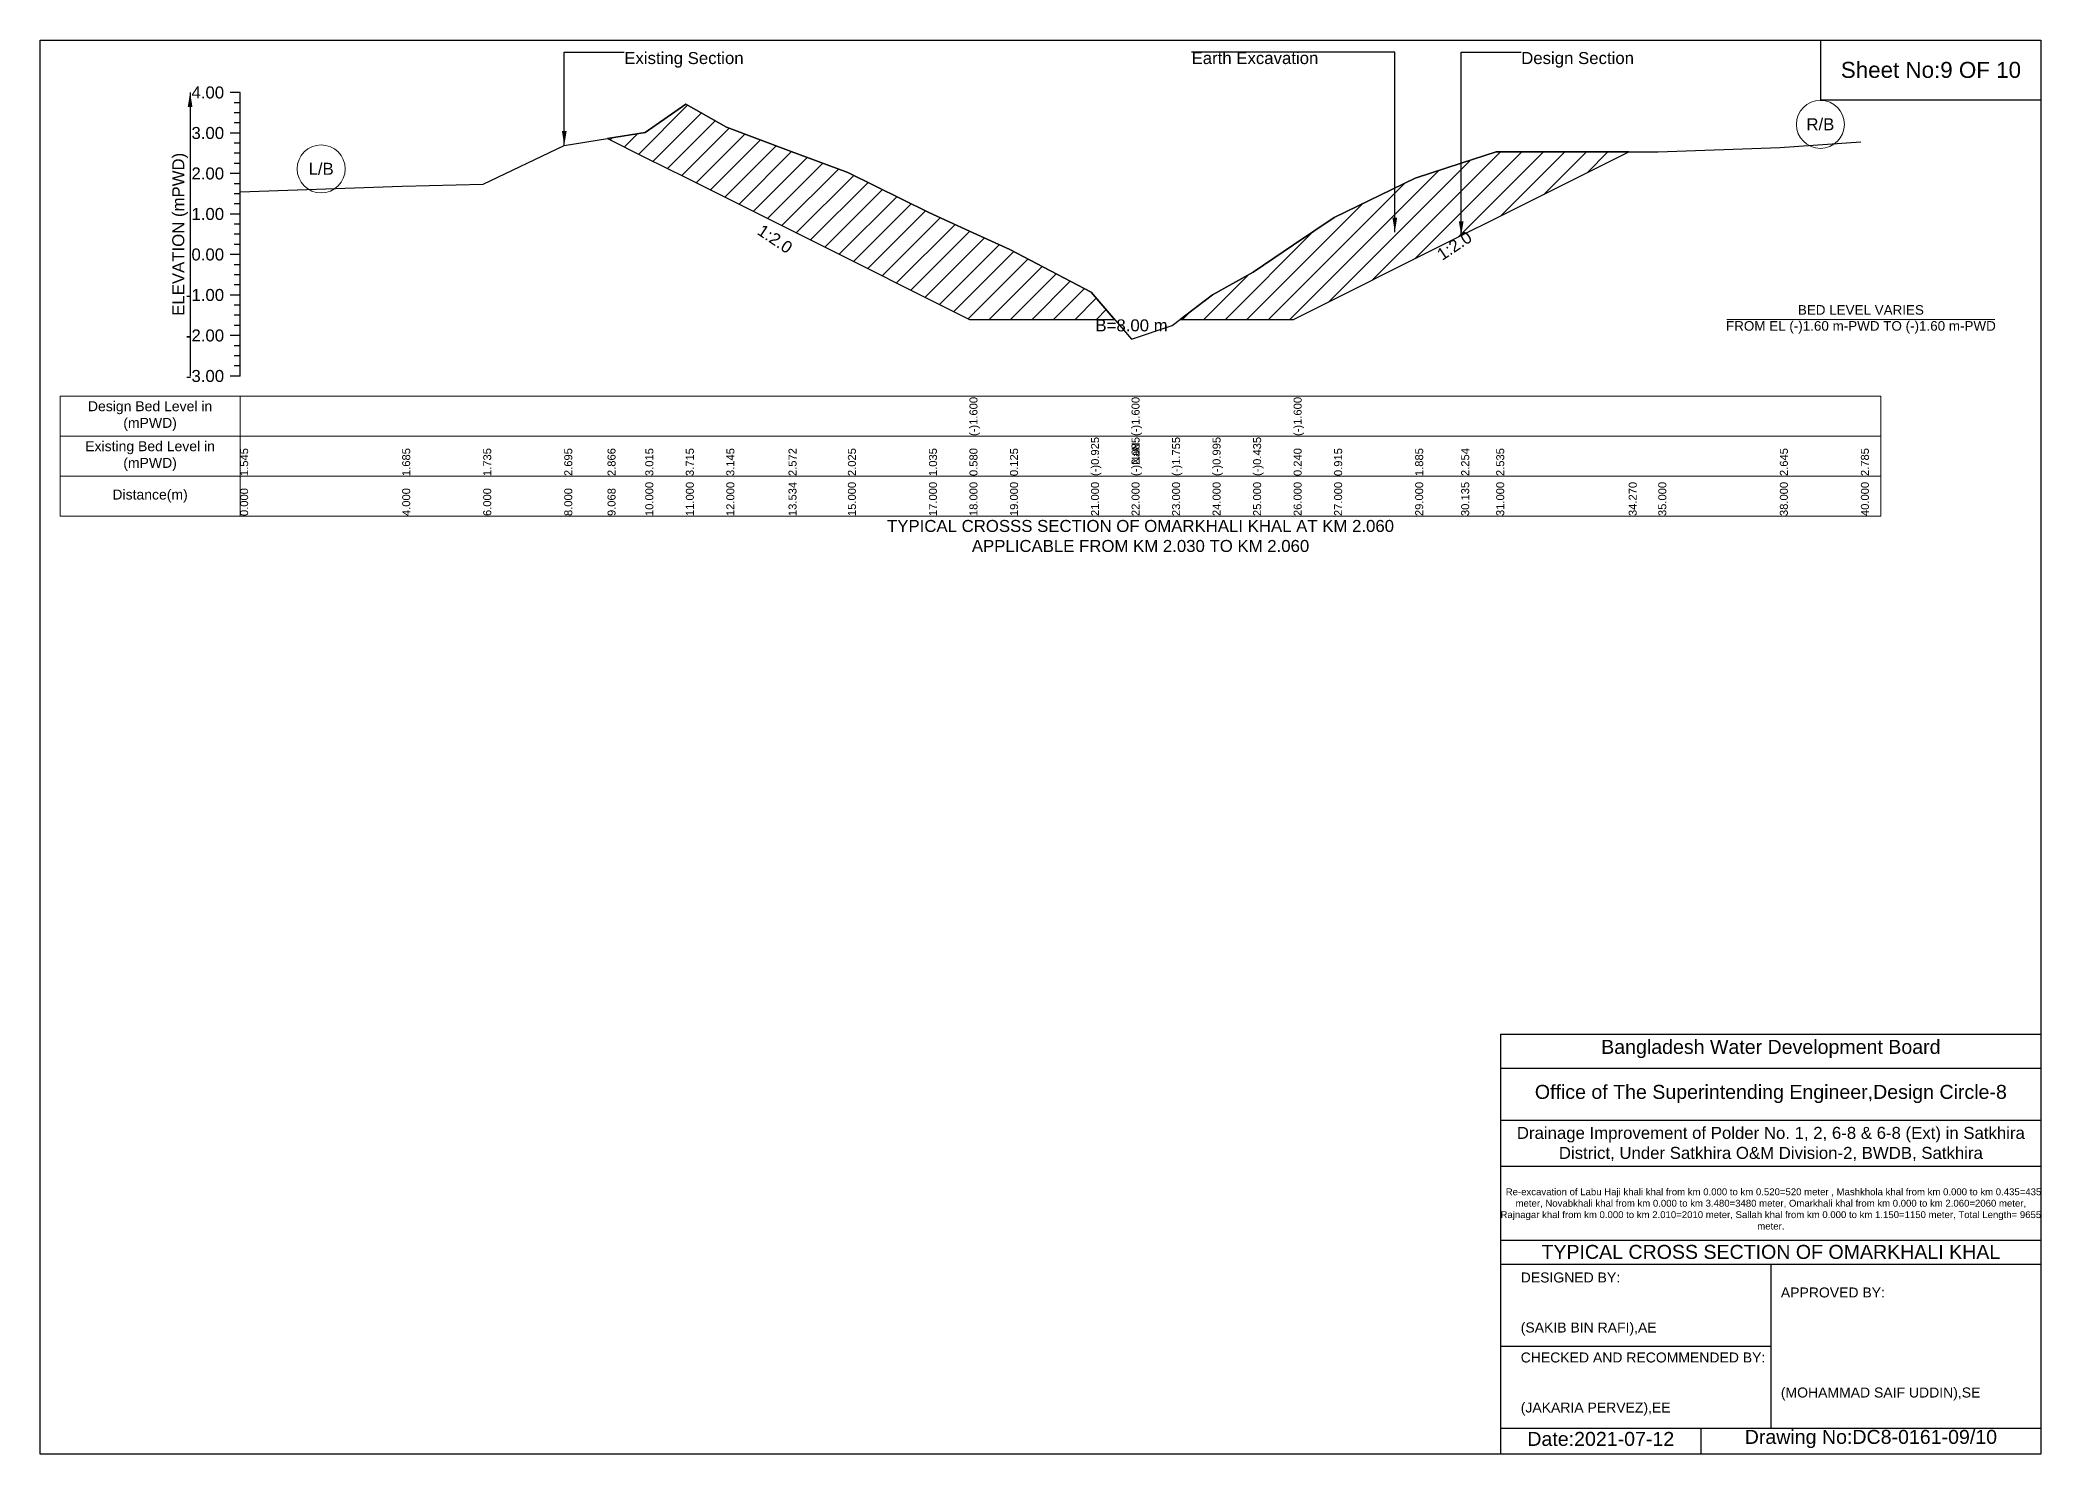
# Model space of a CAD drawing. Header units: inches. Extents: x 91000 to 648000, y -5656 to 141.
# Drawn here: x 450000 to 458000, y -5656 to 0 of the extents above; entities that cross this region are included whole.
import ezdxf

# ---------------------------------------------------------------- set-up
doc = ezdxf.new("R2010")
doc.units = ezdxf.units.IN
doc.header["$LTSCALE"] = 7
doc.header["$MEASUREMENT"] = 0
for name, color, linetype, lineweight in [('Cross section Data Border', 7, 'Continuous', 9), ('Cross Section Labels', 7, 'Continuous', 9), ('Existing_Bed_Level for Xsection', 7, 'Continuous', 25)]:
    doc.layers.add(name, color=color, linetype=linetype, lineweight=lineweight)
doc.styles.get("Standard").update_dxf_attribs({"font": 'arial.ttf'})
doc.dimstyles.get("Standard").update_dxf_attribs({"dimtxt": 0.18, "dimasz": 0.18, "dimexe": 0.18, "dimexo": 0.0625, "dimgap": 0.09, "dimtad": 0, "dimtih": 1, "dimtoh": 1, "dimdec": 4, "dimzin": 0, "dimdsep": 46, "dimtxsty": 'Standard', "dimcen": 0.09, "dimadec": 0, "dimazin": 0, "dimtfac": 1, "dimtdec": 4, "dimtofl": 0, "dimtmove": 0, "dimatfit": 3, "dimfxl": 0, "dimtolj": 1, "dimtzin": 0, "dimarcsym": 0})

msp = doc.modelspace()

# ---------------------------------------------------------------- hatches: boundary and pattern name
at = {"layer": 'Existing_Bed_Level for Xsection'}
h = msp.add_hatch(dxfattribs=at)
h.set_pattern_fill('ANSI31', color=256, scale=486, style=0)
h.paths.add_polyline_path([(452269, -394), (452420, -469.4), (452582, -550.4), (452744, -631.4), (452992.5, -755.7), (453230, -874.4), (453554, -1036.4), (453716, -1117.4), (453878, -1117.4), (454202, -1117.4), (454296.3, -1117.4), (454202, -1008.1), (453878, -838), (453716, -764.3), (453554, -690.6), (453230, -530.2), (452992.5, -441.5), (452744, -348.7), (452582, -256.4), (452420, -369.8)])
h = msp.add_hatch(dxfattribs=at)
h.set_pattern_fill('ANSI31', color=256, scale=486, style=0)
h.paths.add_polyline_path([(454559, -1117.4), (454688, -1117.4), (454850, -1117.4), (455012, -1117.4), (455174, -1036.4), (455498, -874.4), (455681.9, -782.5), (455822, -712.4), (456351.7, -447.6), (455822, -447.6), (455681.9, -493.1), (455498, -552.9), (455174, -710), (455012, -819.3), (454850, -928.7), (454688, -1019.4)])

# ---------------------------------------------------------------- linework, layer by layer
for points in [[(450000, 0), (458000, 0), (458000, -5656), (450000, -5656)], [(457120, 0), (458000, 0), (458000, -240), (457120, -240)]]:
    msp.add_lwpolyline(points, close=True)
for points in [[(455840, -5656), (455840, -3976), (458000, -3976)], [(455840, -4112), (458000, -4112)], [(455840, -4320), (458000, -4320)], [(455840, -4504), (458000, -4504)], [(455840, -4800), (458000, -4800)], [(455840, -4896), (458000, -4896)], [(456920, -4896), (456920, -5552)], [(455840, -5224), (456920, -5224)], [(455840, -5552), (458000, -5552)], [(456640, -5552), (456640, -5656)]]:
    msp.add_lwpolyline(points)
at = {"layer": 'Cross section Data Border'}
msp.add_lwpolyline([(450080, -1424.2), (457360, -1424.2), (457360, -1904.2), (450080, -1904.2)], close=True, dxfattribs=at)
for points in [[(450800, -1424.2), (450800, -1904.2)], [(450080, -1584.2), (457360, -1584.2)], [(450080, -1744.2), (457360, -1744.2)]]:
    msp.add_lwpolyline(points, dxfattribs=at)
at = {"layer": 'Cross Section Labels'}
msp.add_lwpolyline([(456744.2, -1117.4), (457815.8, -1117.4)], dxfattribs=at)
for centre in [(457118, -337.4), (451124, -515.6)]:
    msp.add_circle(centre, 96, dxfattribs=at)
at = {"layer": 'Existing_Bed_Level for Xsection'}
for points in [[(450800, -210.2), (450760, -210.2)], [(450800, -1344.2), (450800, -1182.2), (450800, -1020.2), (450800, -858.2), (450800, -696.2), (450800, -534.2), (450800, -372.2), (450800, -210.2)], [(450800, -250.7), (450776, -250.7)], [(450800, -291.2), (450776, -291.2)], [(450800, -607.9), (451448, -585.3), (451772, -577.2), (452096, -421.6), (452269, -394), (452420, -369.8), (452582, -256.4), (452744, -348.7), (452992.5, -441.5), (453230, -530.2), (453554, -690.6), (453716, -764.3), (453716, -764.3), (453878, -838), (454202, -1008.1), (454364, -1196), (454364, -1196), (454526, -1142.5), (454688, -1019.4), (454850, -928.7), (455012, -819.3), (455012, -819.3), (455174, -710), (455498, -552.9), (455681.9, -493.1), (455822, -447.6), (456351.7, -447.6), (456470, -447.6), (456956, -429.7), (457280, -407.1)], [(450800, -372.2), (450760, -372.2)], [(450800, -331.7), (450776, -331.7)], [(450800, -412.7), (450776, -412.7)], [(450800, -453.2), (450776, -453.2)], [(450800, -534.2), (450760, -534.2)], [(450800, -493.7), (450776, -493.7)], [(450800, -574.7), (450776, -574.7)], [(450800, -615.2), (450776, -615.2)], [(450800, -696.2), (450760, -696.2)], [(450800, -655.7), (450776, -655.7)], [(450800, -736.7), (450776, -736.7)], [(450800, -777.2), (450776, -777.2)], [(450800, -858.2), (450760, -858.2)], [(450800, -817.7), (450776, -817.7)], [(450800, -898.7), (450776, -898.7)], [(450800, -939.2), (450776, -939.2)], [(450800, -1020.2), (450760, -1020.2)], [(450800, -979.7), (450776, -979.7)], [(450800, -1060.7), (450776, -1060.7)], [(450800, -1101.2), (450776, -1101.2)], [(450800, -1182.2), (450760, -1182.2)], [(450800, -1141.7), (450776, -1141.7)], [(450800, -1222.7), (450776, -1222.7)], [(450800, -1263.2), (450776, -1263.2)], [(450800, -1344.2), (450760, -1344.2)], [(450800, -1303.7), (450776, -1303.7)]]:
    msp.add_lwpolyline(points, dxfattribs=at)
for points in [[(452269, -394), (452269, -394), (452420, -469.4), (452582, -550.4), (452744, -631.4), (452992.5, -755.7), (453230, -874.4), (453554, -1036.4), (453716, -1117.4), (453716, -1117.4), (453878, -1117.4), (454202, -1117.4), (454296.3, -1117.4), (454202, -1008.1), (453878, -838), (453716, -764.3), (453716, -764.3), (453554, -690.6), (453230, -530.2), (452992.5, -441.5), (452744, -348.7), (452582, -256.4), (452420, -369.8), (452269, -394)], [(454559, -1117.4), (454688, -1117.4), (454850, -1117.4), (455012, -1117.4), (455012, -1117.4), (455174, -1036.4), (455498, -874.4), (455681.9, -782.5), (455822, -712.4), (456351.7, -447.6), (455822, -447.6), (455681.9, -493.1), (455498, -552.9), (455174, -710), (455012, -819.3), (455012, -819.3), (454850, -928.7), (454688, -1019.4)]]:
    msp.add_lwpolyline(points, close=True, dxfattribs=at)

# ---------------------------------------------------------------- texts
at = {"attachment_point": 5}
for s, insert, char_height in [('Sheet No:9 OF 10', (457560, -120), 64), ('Bangladesh Water Development Board', (456920, -4036), 56), ('Office of The Superintending Engineer,Design Circle-8', (456920, -4216), 56)]:
    msp.add_mtext(s, dxfattribs=dict(at, insert=insert, char_height=char_height))
for s, insert, char_height, width, attachment_point in [('Drainage Improvement of Polder No. 1, 2, 6-8 & 6-8 (Ext) in Satkhira District, Under Satkhira O&M Division-2, BWDB, Satkhira', (456920, -4416), 48, 2240, 5), ('  Re-excavation of Labu Haji khali khal from km 0.000 to km 0.520=520 meter , Mashkhola khal from km 0.000 to km 0.435=435 meter, Novabkhali khal from km 0.000 to km 3.480=3480 meter, Omarkhali khal from km 0.000 to km 2.060=2060 meter, Rajnagar khal from km 0.000 to km 2.010=2010 meter, Sallah khal from km 0.000 to km 1.150=1150 meter, Total Length= 9655 meter. ', (456920, -4676), 27.4148, 2160, 5), ('TYPICAL CROSS SECTION OF OMARKHALI KHAL', (456920, -4848), 56, 2240, 5), ('DESIGNED BY:\\P\\P\\P(SAKIB BIN RAFI),AE', (455920, -5056), 40, 1120, 4), ('APPROVED BY:\\P\\P\\P\\P\\P\\P(MOHAMMAD SAIF UDDIN),SE', (456960, -5216), 40, 1120, 4), ('CHECKED AND RECOMMENDED BY:\\P\\P\\P(JAKARIA PERVEZ),EE', (455920, -5376), 40, 1120, 4), ('Date:2021-07-12', (456240, -5596), 56, 1120, 5), ('Drawing No:DC8-0161-09/10', (457320, -5596), 56, 1760, 5)]:
    msp.add_mtext(s, dxfattribs=dict(insert=insert, char_height=char_height, width=width, attachment_point=attachment_point))
at = {"layer": 'Cross section Data Border', "char_height": 40, "width": 640, "attachment_point": 5}
for s, insert in [('Design Bed Level in (mPWD)', (450440, -1504.2)), ('Existing Bed Level in (mPWD)', (450440, -1664.2)), ('Distance(m)', (450440, -1824.2))]:
    msp.add_mtext(s, dxfattribs=dict(at, insert=insert))
at = {"layer": 'Cross Section Labels'}
for s, insert, char_height, attachment_point in [('Existing Section', (452336, -48.2), 48, 1), ('Earth Excavation', (454604, -48.2), 48, 1), ('Design Section', (455921.9, -48.2), 48, 1), ('R/B', (457118, -337.4), 48, 5), ('L/B', (451124, -515.6), 48, 5), ('B=8.00 m', (454364, -1117.4), 48, 2), ('BED LEVEL VARIES \\PFROM EL (-)1.60 m-PWD TO (-)1.60 m-PWD', (457280, -1117.4), 38.4, 5), ('TYPICAL CROSSS SECTION OF OMARKHALI KHAL AT KM 2.060\\PAPPLICABLE FROM KM 2.030 TO KM 2.060', (454400, -1984.2), 48, 5)]:
    msp.add_mtext(s, dxfattribs=dict(at, insert=insert, char_height=char_height, attachment_point=attachment_point))
at = {"layer": 'Cross Section Labels', "char_height": 48, "attachment_point": 2}
for insert, rotation in [((452952, -775.9), 326.30993), ((455641.4, -802.7), 33.69007)]:
    msp.add_mtext('1:2.0', dxfattribs=dict(at, insert=insert, rotation=rotation))
at = {"layer": 'Existing_Bed_Level for Xsection', "char_height": 48, "attachment_point": 6}
for s, insert in [('4.00', (450736, -210.2)), ('3.00', (450736, -372.2)), ('2.00', (450736, -534.2)), ('1.00', (450736, -696.2)), ('0.00', (450736, -858.2)), ('-1.00', (450736, -1020.2)), ('-2.00', (450736, -1182.2)), ('-3.00', (450736, -1344.2))]:
    msp.add_mtext(s, dxfattribs=dict(at, insert=insert))
at = {"layer": 'Existing_Bed_Level for Xsection', "rotation": 90}
for s, insert, char_height, attachment_point in [('ELEVATION (mPWD)', (450560, -777.2), 48, 5), ('(-)1.600', (453716, -1584.2), 32, 1), ('(-)1.600', (454364, -1584.2), 32, 1), ('(-)1.600', (455012, -1584.2), 32, 1), ('(-)0.925', (454202, -1744.2), 32, 1), ('(-)2.085', (454364, -1744.2), 32, 1), ('(-)2.085', (454364, -1744.2), 32, 1), ('(-)1.755', (454526, -1744.2), 32, 1), ('(-)0.995', (454688, -1744.2), 32, 1), ('(-)0.435', (454850, -1744.2), 32, 1), ('1.545', (450800, -1744.2), 32, 1), ('1.685', (451448, -1744.2), 32, 1), ('1.735', (451772, -1744.2), 32, 1), ('2.695', (452096, -1744.2), 32, 1), ('2.866', (452269, -1744.2), 32, 1), ('3.015', (452420, -1744.2), 32, 1), ('3.715', (452582, -1744.2), 32, 1), ('3.145', (452744, -1744.2), 32, 1), ('2.572', (452992.5, -1744.2), 32, 1), ('2.025', (453230, -1744.2), 32, 1), ('1.035', (453554, -1744.2), 32, 1), ('0.580', (453716, -1744.2), 32, 1), ('0.580', (453716, -1744.2), 32, 1), ('0.580', (453716, -1744.2), 32, 1), ('0.125', (453878, -1744.2), 32, 1), ('(-)NaN', (454364, -1744.2), 32, 1), ('(-)NaN', (454364, -1744.2), 32, 1), ('0.240', (455012, -1744.2), 32, 1), ('0.240', (455012, -1744.2), 32, 1), ('0.915', (455174, -1744.2), 32, 1), ('1.885', (455498, -1744.2), 32, 1), ('2.254', (455681.9, -1744.2), 32, 1), ('2.535', (455822, -1744.2), 32, 1), ('2.535', (455822, -1744.2), 32, 1), ('2.535', (455822, -1744.2), 32, 1), ('2.645', (456956, -1744.2), 32, 1), ('2.785', (457280, -1744.2), 32, 1), ('0.000', (450800, -1904.2), 32, 1), ('4.000', (451448, -1904.2), 32, 1), ('6.000', (451772, -1904.2), 32, 1), ('8.000', (452096, -1904.2), 32, 1), ('9.068', (452269, -1904.2), 32, 1), ('10.000', (452420, -1904.2), 32, 1), ('11.000', (452582, -1904.2), 32, 1), ('12.000', (452744, -1904.2), 32, 1), ('13.534', (452992.5, -1904.2), 32, 1), ('15.000', (453230, -1904.2), 32, 1), ('17.000', (453554, -1904.2), 32, 1), ('18.000', (453716, -1904.2), 32, 1), ('18.000', (453716, -1904.2), 32, 1), ('18.000', (453716, -1904.2), 32, 1), ('19.000', (453878, -1904.2), 32, 1), ('21.000', (454202, -1904.2), 32, 1), ('22.000', (454364, -1904.2), 32, 1), ('22.000', (454364, -1904.2), 32, 1), ('22.000', (454364, -1904.2), 32, 1), ('23.000', (454526, -1904.2), 32, 1), ('24.000', (454688, -1904.2), 32, 1), ('25.000', (454850, -1904.2), 32, 1), ('26.000', (455012, -1904.2), 32, 1), ('26.000', (455012, -1904.2), 32, 1), ('26.000', (455012, -1904.2), 32, 1), ('27.000', (455174, -1904.2), 32, 1), ('29.000', (455498, -1904.2), 32, 1), ('30.135', (455681.9, -1904.2), 32, 1), ('31.000', (455822, -1904.2), 32, 1), ('34.270', (456351.7, -1904.2), 32, 1), ('35.000', (456470, -1904.2), 32, 1), ('38.000', (456956, -1904.2), 32, 1), ('40.000', (457280, -1904.2), 32, 1)]:
    msp.add_mtext(s, dxfattribs=dict(at, insert=insert, char_height=char_height, attachment_point=attachment_point))

# ---------------------------------------------------------------- leaders
at = {"layer": 'Cross Section Labels', "annotation_type": 0, "has_hookline": 1}
for points, hookline_direction, text_width in [([(452096, -421.6), (452096, -48.2), (452335.9, -48.2)], 0, 467.2), ([(455416.6, -768.2), (455416.6, -48.2), (454604.1, -48.2)], 1, 497), ([(455681.9, -782.5), (455681.9, -48.2), (455921.8, -48.2)], 0, 441.2)]:
    msp.add_leader(points, dimstyle='Standard', override={"dimasz": 57.6}, dxfattribs=dict(at, hookline_direction=hookline_direction, text_width=text_width))
at = {"layer": 'Existing_Bed_Level for Xsection'}
msp.add_leader([(450600, -210.2), (450600, -1344.2)], dimstyle='Standard', override={"dimasz": 57.6}, dxfattribs=at)

doc.saveas('drawing.dxf')
